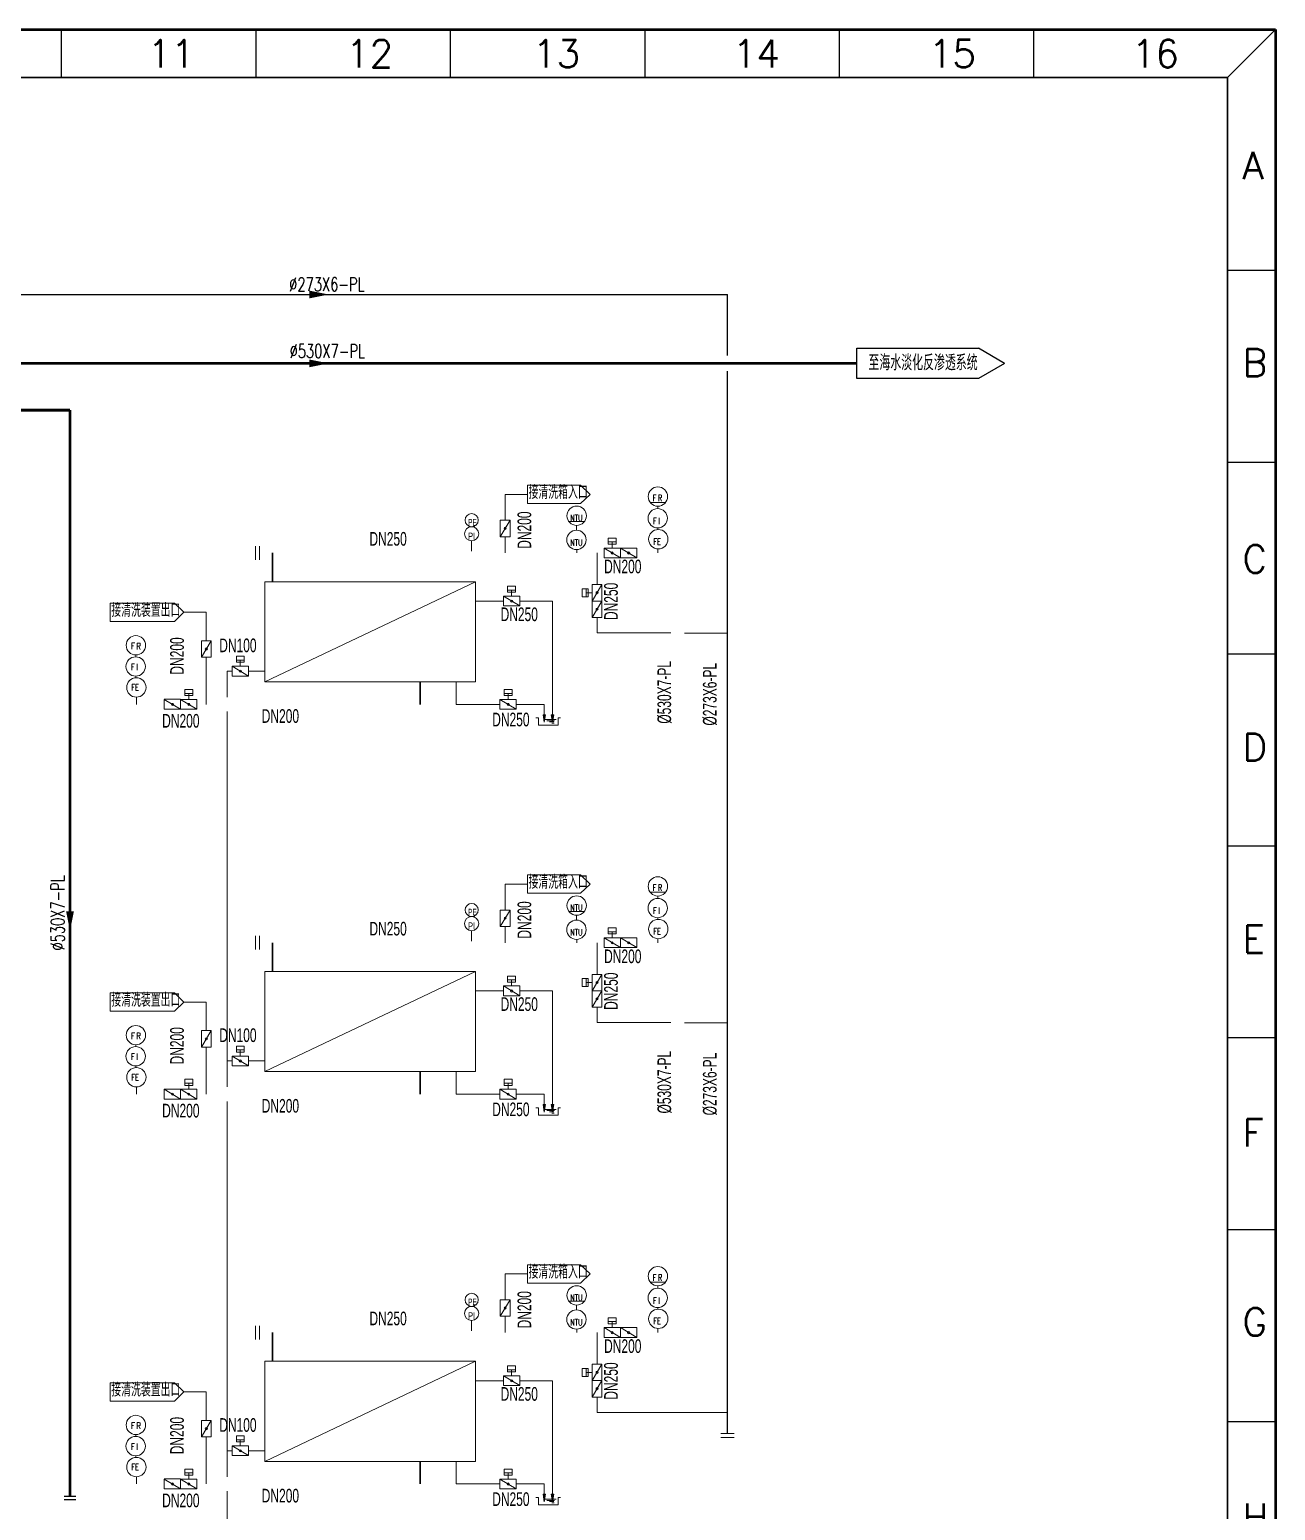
# Model space of a CAD drawing. Extents: x 2681 to 3102, y -1003 to -710.
# Drawn here: x 2938.8 to 3102.3, y -904.8 to -710.3 of the extents above; entities that cross this region are included whole.
import ezdxf

# ---------------------------------------------------------------- set-up
doc = ezdxf.new("R2010")
doc.units = 0
doc.header["$LTSCALE"] = 10
doc.header["$MEASUREMENT"] = 0
doc.layers.get('0').update_dxf_attribs({"linetype": 'CONTINUOUS'})
doc.layers.add('1', color=7, linetype='CONTINUOUS')
for name, color, linetype, lineweight in [('Level 1', 1, 'CONTINUOUS', 0), ('Level 5', 1, 'CONTINUOUS', 0), ('Level 63', 7, 'CONTINUOUS', 0)]:
    doc.layers.add(name, color=color, linetype=linetype, lineweight=lineweight)
doc.styles.add('HZ', font='geditxt.shx', dxfattribs={"width": 0.7, "bigfont": 'hztxt1.shx'})
doc.styles.get("Standard").update_dxf_attribs({"font": 'geditxt.shx', "width": 0.7, "bigfont": 'hztxt1.shx'})
doc.styles.add('Style-Single-line FangSong', font='')
doc.styles.add('Style-Single-line KaiTi', font='Single-line KaiTi.shx', dxfattribs={"bigfont": 'Single-line KaiTibig.shx'})
doc.styles.add('Style-STANDARD', font='')
doc.styles.get('Style-Single-line FangSong').set_extended_font_data('宋体')
doc.styles.get('Style-STANDARD').set_extended_font_data('宋体')

# ---------------------------------------------------------------- blocks, each defined once
blk = doc.blocks.new('A$C4607793D')
at = {"layer": '1'}
blk.add_lwpolyline([(1, 5, 0, 2, 0), (1, 0, 2, 2, 0)], format="xyseb", dxfattribs=at)

msp = doc.modelspace()

# ---------------------------------------------------------------- linework, layer by layer
at = {"color": 0, "lineweight": 50}
for p, q in [((2681.49, -710.29), (3102.33, -710.29)), ((3102.33, -710.29), (3102.33, -1002.61))]:
    msp.add_line(p, q, dxfattribs=at)
at = {"color": 0}
for p, q in [((2942.94, -710.29), (2942.94, -716.59)), ((2968.46, -710.29), (2968.46, -716.59)), ((2993.97, -710.29), (2993.97, -716.59)), ((3019.53, -710.29), (3019.53, -716.59)), ((3045.05, -710.29), (3045.05, -716.59)), ((3070.56, -710.29), (3070.56, -716.59)), ((3096.03, -716.59), (3102.33, -710.29)), ((3102.33, -741.93), (3096.03, -741.93)), ((3102.33, -741.93), (3096.03, -741.93)), ((3102.33, -767.13), (3096.03, -767.13)), ((3102.33, -792.33), (3096.03, -792.33)), ((3102.33, -817.53), (3096.03, -817.53)), ((3102.33, -842.73), (3096.03, -842.73)), ((3102.33, -867.93), (3096.03, -867.93)), ((3102.33, -893.13), (3096.03, -893.13))]:
    msp.add_line(p, q, dxfattribs=at)
at = {"color": 0, "lineweight": 30}
for p, q in [((2687.79, -716.59), (3096.03, -716.59)), ((3096.03, -716.59), (3096.03, -996.31))]:
    msp.add_line(p, q, dxfattribs=at)
at = {"color": 4, "linetype": 'Continuous'}
for p, q in [((2755.98, -745.08), (3030.41, -745.08)), ((2755.98, -745.08), (3030.41, -745.08)), ((3030.41, -753.1), (3030.41, -745.08)), ((3030.41, -894.69), (3030.41, -755.15))]:
    msp.add_line(p, q, dxfattribs=at)
at = {"color": 7}
for p, q in [((3047.37, -756.1), (3047.37, -752.15)), ((3047.37, -752.15), (3063.36, -752.15)), ((3047.37, -752.15), (3063.36, -752.15)), ((3066.78, -754.13), (3063.36, -752.15)), ((3066.78, -754.13), (3063.36, -756.1)), ((3063.36, -756.1), (3047.37, -756.1))]:
    msp.add_line(p, q, dxfattribs=at)
at = {"color": 3, "linetype": 'Continuous', "const_width": 0.358}
for points in [[(2903.89, -754.13), (3047.37, -754.13)], [(2826.32, -760.27), (2944.08, -760.27)], [(2944.08, -760.27), (2944.08, -902.93)]]:
    msp.add_lwpolyline(points, dxfattribs=at)
at = {"layer": '1'}
for p, q in [((2943.32, -902.93), (2944.85, -902.93)), ((2943.32, -903.34), (2944.85, -903.34))]:
    msp.add_line(p, q, dxfattribs=at)
at = {"layer": 'Level 1', "color": 7, "linetype": 'Continuous', "lineweight": 0}
for p, q in [((3001.2, -771.33), (3004.15, -771.33)), ((3001.85, -774.74), (3000.56, -776.89)), ((3014.75, -777.58), (3015.78, -777.58)), ((3015.27, -778.38), (3015.27, -777.58)), ((2968.42, -778.13), (2968.42, -779.92)), ((2968.95, -778.13), (2968.95, -779.92)), ((3016.34, -779.67), (3014.19, -778.38)), ((3018.49, -779.67), (3016.34, -778.38)), ((3011.83, -784.78), (3011.83, -783.74)), ((3013.91, -783.19), (3012.62, -785.34)), ((3003.13, -785.99), (3000.98, -784.7)), ((3001.53, -783.91), (3002.57, -783.91)), ((3002.05, -784.7), (3002.05, -783.91)), ((3012.62, -784.26), (3011.83, -784.26)), ((3013.91, -785.34), (3012.62, -787.49)), ((2959.02, -786.82), (2961.97, -786.82)), ((2962.62, -790.57), (2961.33, -792.72)), ((2965.92, -793.1), (2966.96, -793.1)), ((2966.44, -793.9), (2966.44, -793.1)), ((2965.37, -793.9), (2965.37, -795.19)), ((2967.52, -795.19), (2965.37, -793.9)), ((2956.44, -799.56), (2956.44, -798.27)), ((2958.59, -799.56), (2956.44, -798.27)), ((2956.46, -798.24), (2958.59, -798.24)), ((2958.59, -798.27), (2958.59, -799.56)), ((2960.75, -799.56), (2958.59, -798.27)), ((2959.15, -797.47), (2960.19, -797.47)), ((2959.67, -798.27), (2959.67, -797.47)), ((3002.67, -799.56), (3000.52, -798.27)), ((3001.08, -797.47), (3002.11, -797.47)), ((3001.6, -798.27), (3001.6, -797.47)), ((3006.35, -798.91), (3006.35, -801.26)), ((2956.44, -799.56), (2958.59, -799.56)), ((3006.19, -800.27), (3006.35, -801.26)), ((3006.52, -800.27), (3006.19, -800.27)), ((3006.24, -800.31), (3006.36, -801.13)), ((3006.46, -800.31), (3006.24, -800.31)), ((3006.28, -800.37), (3006.35, -800.94)), ((3006.41, -800.37), (3006.28, -800.37)), ((3006.37, -800.4), (3006.33, -800.41)), ((3006.33, -800.41), (3006.35, -800.78)), ((3006.35, -801.26), (3006.52, -800.27)), ((3006.35, -801.26), (3006.46, -800.31)), ((3006.35, -800.94), (3006.37, -800.4)), ((3006.36, -801.13), (3006.41, -800.37)), ((3007.27, -800.27), (3007.43, -801.26)), ((3007.59, -800.27), (3007.27, -800.27)), ((3007.31, -800.31), (3007.43, -801.13)), ((3007.53, -800.31), (3007.31, -800.31)), ((3007.36, -800.37), (3007.43, -800.94)), ((3007.48, -800.37), (3007.36, -800.37)), ((3007.45, -800.4), (3007.4, -800.41)), ((3007.4, -800.41), (3007.42, -800.78)), ((3007.43, -801.26), (3007.59, -800.27)), ((3007.43, -801.26), (3007.53, -800.31)), ((3007.43, -801.13), (3007.48, -800.37)), ((3007.43, -800.94), (3007.45, -800.4)), ((3001.2, -822.53), (3004.15, -822.53)), ((3001.85, -825.94), (3000.56, -828.09)), ((2968.42, -829.33), (2968.42, -831.12)), ((2968.95, -829.33), (2968.95, -831.12)), ((3016.34, -830.87), (3014.19, -829.58)), ((3014.75, -828.78), (3015.78, -828.78)), ((3015.27, -829.58), (3015.27, -828.78)), ((3018.49, -830.87), (3016.34, -829.58)), ((3003.13, -837.19), (3000.98, -835.9)), ((3001.53, -835.11), (3002.57, -835.11)), ((3002.05, -835.9), (3002.05, -835.11)), ((3011.83, -835.98), (3011.83, -834.94)), ((3012.62, -835.46), (3011.83, -835.46)), ((3013.91, -834.39), (3012.62, -836.54)), ((2959.02, -838.02), (2961.97, -838.02)), ((3013.91, -836.54), (3012.62, -838.69)), ((2962.62, -841.77), (2961.33, -843.92)), ((2965.37, -845.1), (2965.37, -846.39)), ((2967.52, -846.39), (2965.37, -845.1)), ((2965.92, -844.3), (2966.96, -844.3)), ((2966.44, -845.1), (2966.44, -844.3)), ((2956.44, -850.76), (2956.44, -849.47)), ((2958.59, -850.76), (2956.44, -849.47)), ((2956.46, -849.44), (2958.59, -849.44)), ((2958.59, -849.47), (2958.59, -850.76)), ((2960.75, -850.76), (2958.59, -849.47)), ((2959.15, -848.67), (2960.19, -848.67)), ((2959.67, -849.47), (2959.67, -848.67)), ((3002.67, -850.76), (3000.52, -849.47)), ((3001.08, -848.67), (3002.11, -848.67)), ((3001.6, -849.47), (3001.6, -848.67)), ((2956.44, -850.76), (2958.59, -850.76)), ((3006.19, -851.47), (3006.35, -852.46)), ((3006.52, -851.47), (3006.19, -851.47)), ((3006.24, -851.51), (3006.36, -852.33)), ((3006.46, -851.51), (3006.24, -851.51)), ((3006.28, -851.57), (3006.35, -852.14)), ((3006.41, -851.57), (3006.28, -851.57)), ((3006.37, -851.6), (3006.33, -851.61)), ((3006.33, -851.61), (3006.35, -851.98)), ((3006.35, -850.11), (3006.35, -852.46)), ((3006.35, -852.46), (3006.52, -851.47)), ((3006.35, -852.46), (3006.46, -851.51)), ((3006.35, -852.14), (3006.37, -851.6)), ((3006.36, -852.33), (3006.41, -851.57)), ((3007.27, -851.47), (3007.43, -852.46)), ((3007.59, -851.47), (3007.27, -851.47)), ((3007.31, -851.51), (3007.43, -852.33)), ((3007.53, -851.51), (3007.31, -851.51)), ((3007.36, -851.57), (3007.43, -852.14)), ((3007.48, -851.57), (3007.36, -851.57)), ((3007.45, -851.6), (3007.4, -851.61)), ((3007.4, -851.61), (3007.42, -851.98)), ((3007.43, -852.46), (3007.59, -851.47)), ((3007.43, -852.46), (3007.53, -851.51)), ((3007.43, -852.33), (3007.48, -851.57)), ((3007.43, -852.14), (3007.45, -851.6)), ((3001.2, -873.73), (3004.15, -873.73)), ((3001.85, -877.14), (3000.56, -879.29)), ((2968.42, -880.53), (2968.42, -882.32)), ((2968.95, -880.53), (2968.95, -882.32)), ((3016.34, -882.07), (3014.19, -880.78)), ((3014.75, -879.98), (3015.78, -879.98)), ((3015.27, -880.78), (3015.27, -879.98)), ((3018.49, -882.07), (3016.34, -880.78)), ((3001.53, -886.31), (3002.57, -886.31)), ((3002.05, -887.1), (3002.05, -886.31)), ((3011.83, -887.18), (3011.83, -886.14)), ((3012.62, -886.66), (3011.83, -886.66)), ((3013.91, -885.59), (3012.62, -887.74)), ((3003.13, -888.39), (3000.98, -887.1)), ((3013.91, -887.74), (3012.62, -889.89)), ((2959.02, -889.22), (2961.97, -889.22)), ((2962.62, -892.97), (2961.33, -895.12)), ((2965.37, -896.3), (2965.37, -897.59)), ((2967.52, -897.59), (2965.37, -896.3)), ((2965.92, -895.5), (2966.96, -895.5)), ((2966.44, -896.3), (2966.44, -895.5)), ((3031.3, -894.69), (3029.52, -894.69)), ((3031.3, -895.22), (3029.52, -895.22)), ((2959.15, -899.87), (2960.19, -899.87)), ((2959.67, -900.67), (2959.67, -899.87)), ((3001.08, -899.87), (3002.11, -899.87)), ((3001.6, -900.67), (3001.6, -899.87)), ((2956.44, -901.96), (2956.44, -900.67)), ((2958.59, -901.96), (2956.44, -900.67)), ((2956.44, -901.96), (2958.59, -901.96)), ((2956.46, -900.64), (2958.59, -900.64)), ((2958.59, -900.67), (2958.59, -901.96)), ((2960.75, -901.96), (2958.59, -900.67)), ((3002.67, -901.96), (3000.52, -900.67)), ((3006.35, -901.31), (3006.35, -903.66)), ((3006.19, -902.67), (3006.35, -903.66)), ((3006.52, -902.67), (3006.19, -902.67)), ((3006.24, -902.71), (3006.36, -903.53)), ((3006.46, -902.71), (3006.24, -902.71)), ((3006.28, -902.77), (3006.35, -903.34)), ((3006.41, -902.77), (3006.28, -902.77)), ((3006.37, -902.8), (3006.33, -902.81)), ((3006.33, -902.81), (3006.35, -903.18)), ((3006.35, -903.66), (3006.52, -902.67)), ((3006.35, -903.66), (3006.46, -902.71)), ((3006.35, -903.34), (3006.37, -902.8)), ((3006.36, -903.53), (3006.41, -902.77)), ((3007.27, -902.67), (3007.43, -903.66)), ((3007.59, -902.67), (3007.27, -902.67)), ((3007.31, -902.71), (3007.43, -903.53)), ((3007.53, -902.71), (3007.31, -902.71)), ((3007.36, -902.77), (3007.43, -903.34)), ((3007.48, -902.77), (3007.36, -902.77)), ((3007.45, -902.8), (3007.4, -902.81)), ((3007.4, -902.81), (3007.42, -903.18)), ((3007.43, -903.66), (3007.59, -902.67)), ((3007.43, -903.66), (3007.53, -902.71)), ((3007.43, -903.53), (3007.48, -902.77)), ((3007.43, -903.34), (3007.45, -902.8))]:
    msp.add_line(p, q, dxfattribs=at)
at = {"layer": 'Level 1', "color": 7, "linetype": 'Continuous', "lineweight": 0, "ltscale": 10}
for p, q in [((3001.2, -774.74), (3001.2, -771.33)), ((3001.2, -779.03), (3001.2, -776.89)), ((3013.27, -783.19), (3013.27, -779.03)), ((2961.97, -790.57), (2961.97, -786.82)), ((3013.27, -789.52), (3013.27, -787.49)), ((3013.27, -789.52), (3022.98, -789.52)), ((3024.75, -789.55), (3030.41, -789.55)), ((2961.97, -798.91), (2961.97, -792.72)), ((3001.2, -825.94), (3001.2, -822.53)), ((3001.2, -830.23), (3001.2, -828.09)), ((3013.27, -834.39), (3013.27, -830.23)), ((2961.97, -841.77), (2961.97, -838.02)), ((3013.27, -840.72), (3013.27, -838.69)), ((3013.27, -840.72), (3022.98, -840.72)), ((3024.75, -840.75), (3030.41, -840.75)), ((2961.97, -850.11), (2961.97, -843.92)), ((3001.2, -877.14), (3001.2, -873.73)), ((3001.2, -881.43), (3001.2, -879.29)), ((3013.27, -885.59), (3013.27, -881.43)), ((2961.97, -892.97), (2961.97, -889.22)), ((3013.27, -891.92), (3013.27, -889.89)), ((3013.27, -891.92), (3030.41, -891.92)), ((2961.97, -901.31), (2961.97, -895.12))]:
    msp.add_line(p, q, dxfattribs=at)
at = {"layer": 'Level 1', "color": 4, "linetype": 'Continuous', "lineweight": 0, "ltscale": 10}
for p, q in [((2996.81, -777.44), (2996.81, -778.81)), ((2997.35, -785.35), (3000.98, -785.35)), ((3003.13, -785.35), (3007.43, -785.35)), ((3007.43, -801.26), (3007.43, -785.35)), ((2964.72, -794.55), (2964.72, -797.96)), ((2994.77, -798.91), (2994.77, -795.94)), ((3000.52, -798.91), (2994.77, -798.91)), ((3002.67, -798.91), (3006.35, -798.91)), ((2964.72, -849.16), (2964.72, -799.86)), ((3005.26, -800.69), (3005.58, -800.69)), ((3005.58, -800.69), (3005.58, -801.66)), ((3006.35, -800.91), (3007.9, -800.91)), ((3006.69, -801.07), (3007.71, -801.07)), ((3007.05, -801.22), (3007.61, -801.22)), ((3008.15, -800.69), (3008.47, -800.69)), ((3008.15, -801.66), (3008.15, -800.69)), ((3005.58, -801.66), (3008.15, -801.66)), ((3007.34, -801.4), (3007.64, -801.4)), ((2996.81, -828.64), (2996.81, -830.01)), ((2997.35, -836.55), (3000.98, -836.55)), ((3003.13, -836.55), (3007.43, -836.55)), ((3007.43, -852.46), (3007.43, -836.55)), ((2994.77, -850.11), (2994.77, -847.14)), ((2964.72, -900.36), (2964.72, -851.06)), ((3000.52, -850.11), (2994.77, -850.11)), ((3002.67, -850.11), (3006.35, -850.11)), ((3005.26, -851.89), (3005.58, -851.89)), ((3005.58, -851.89), (3005.58, -852.86)), ((3005.58, -852.86), (3008.15, -852.86)), ((3006.35, -852.11), (3007.9, -852.11)), ((3006.69, -852.27), (3007.71, -852.27)), ((3007.05, -852.42), (3007.61, -852.42)), ((3007.34, -852.6), (3007.64, -852.6)), ((3008.15, -851.89), (3008.47, -851.89)), ((3008.15, -852.86), (3008.15, -851.89)), ((2996.81, -879.84), (2996.81, -881.21)), ((2997.35, -887.75), (3000.98, -887.75)), ((3003.13, -887.75), (3007.43, -887.75)), ((3007.43, -903.66), (3007.43, -887.75)), ((2994.77, -901.31), (2994.77, -898.34)), ((2964.72, -902.26), (2964.72, -907.45)), ((3000.52, -901.31), (2994.77, -901.31)), ((3002.67, -901.31), (3006.35, -901.31)), ((3005.26, -903.09), (3005.58, -903.09)), ((3005.58, -903.09), (3005.58, -904.06)), ((3005.58, -904.06), (3008.15, -904.06)), ((3006.35, -903.31), (3007.9, -903.31)), ((3006.69, -903.47), (3007.71, -903.47)), ((3007.05, -903.62), (3007.61, -903.62)), ((3007.34, -903.8), (3007.64, -903.8)), ((3008.15, -903.09), (3008.47, -903.09)), ((3008.15, -904.06), (3008.15, -903.09))]:
    msp.add_line(p, q, dxfattribs=at)
at = {"layer": 'Level 1', "color": 3, "linetype": 'Continuous', "lineweight": 30, "ltscale": 10}
for p, q in [((2970.68, -782.8), (2970.68, -779.03)), ((2990.07, -795.94), (2990.07, -798.91)), ((2970.68, -834), (2970.68, -830.23)), ((2990.07, -847.14), (2990.07, -850.11)), ((2970.68, -885.2), (2970.68, -881.43)), ((2990.07, -898.34), (2990.07, -901.31))]:
    msp.add_line(p, q, dxfattribs=at)
at = {"layer": 'Level 1', "color": 4, "linetype": 'Continuous', "lineweight": 0}
for p, q in [((2969.67, -795.94), (2997.32, -782.8)), ((2969.67, -847.14), (2997.32, -834)), ((2969.67, -898.34), (2997.32, -885.2))]:
    msp.add_line(p, q, dxfattribs=at)
at = {"layer": 'Level 1', "color": 3, "linetype": 'Continuous', "lineweight": 0}
for p, q in [((2965.37, -794.55), (2964.72, -794.55)), ((2969.67, -794.55), (2967.52, -794.55)), ((2965.37, -845.75), (2964.72, -845.75)), ((2969.67, -845.75), (2967.52, -845.75)), ((2965.37, -896.95), (2964.72, -896.95)), ((2969.67, -896.95), (2967.52, -896.95))]:
    msp.add_line(p, q, dxfattribs=at)
at = {"layer": 'Level 1', "color": 3, "linetype": 'Continuous', "lineweight": 30, "ltscale": 10, "flags": 128}
msp.add_lwpolyline([(3018.49, -881.43, 0.0000179, 0.0000179, 0), (3024, -881.43, 0, 0, 0), (3024, -754.13, 0, 0, 0)], format="xyseb", dxfattribs=at)
at = {"layer": 'Level 1', "color": 4, "linetype": 'Continuous', "lineweight": 0, "flags": 128}
for points in [[(3004.15, -770.12), (3004.15, -772.53), (3011.12, -772.53), (3012.37, -771.33), (3011.12, -770.12), (3004.15, -770.12)], [(2949.37, -785.61), (2949.37, -788.02), (2957.78, -788.02), (2959.02, -786.82), (2957.78, -785.61), (2949.37, -785.61)], [(3004.15, -821.32), (3004.15, -823.73), (3011.12, -823.73), (3012.37, -822.53), (3011.12, -821.32), (3004.15, -821.32)], [(2949.37, -836.81), (2949.37, -839.22), (2957.78, -839.22), (2959.02, -838.02), (2957.78, -836.81), (2949.37, -836.81)], [(3004.15, -872.52), (3004.15, -874.93), (3011.12, -874.93), (3012.37, -873.73), (3011.12, -872.52), (3004.15, -872.52)], [(2949.37, -888.01), (2949.37, -890.42), (2957.78, -890.42), (2959.02, -889.22), (2957.78, -888.01), (2949.37, -888.01)]]:
    msp.add_lwpolyline(points, dxfattribs=at)
at = {"layer": 'Level 1', "color": 7, "linetype": 'Continuous', "lineweight": 0, "flags": 128}
for points in [[(3001.85, -774.74), (3001.85, -776.89), (3000.56, -776.89), (3000.56, -774.74)], [(3014.75, -777.07), (3015.78, -777.07), (3015.78, -777.87), (3014.75, -777.87)], [(3016.34, -779.67), (3014.19, -779.67), (3014.19, -778.38), (3016.34, -778.38)], [(3018.49, -779.67), (3016.34, -779.67), (3016.34, -778.38), (3018.49, -778.38)], [(3001.53, -783.4), (3002.57, -783.4), (3002.57, -784.19), (3001.53, -784.19)], [(3011.32, -784.78), (3011.32, -783.74), (3012.11, -783.74), (3012.11, -784.78)], [(3013.91, -783.19), (3013.91, -785.34), (3012.62, -785.34), (3012.62, -783.19)], [(3003.13, -785.99), (3000.98, -785.99), (3000.98, -784.7), (3003.13, -784.7)], [(3013.91, -785.34), (3013.91, -787.49), (3012.62, -787.49), (3012.62, -785.34)], [(2962.62, -790.57), (2962.62, -792.72), (2961.33, -792.72), (2961.33, -790.57)], [(2965.92, -792.6), (2966.96, -792.6), (2966.96, -793.39), (2965.92, -793.39)], [(2967.52, -795.19), (2965.37, -795.19), (2965.37, -793.9), (2967.52, -793.9)], [(2959.15, -796.96), (2960.19, -796.96), (2960.19, -797.76), (2959.15, -797.76)], [(3001.08, -796.96), (3002.11, -796.96), (3002.11, -797.76), (3001.08, -797.76)], [(2960.75, -799.56), (2958.59, -799.56), (2958.59, -798.27), (2960.75, -798.27)], [(3002.67, -799.56), (3000.52, -799.56), (3000.52, -798.27), (3002.67, -798.27)], [(3001.85, -825.94), (3001.85, -828.09), (3000.56, -828.09), (3000.56, -825.94)], [(3014.75, -828.27), (3015.78, -828.27), (3015.78, -829.07), (3014.75, -829.07)], [(3016.34, -830.87), (3014.19, -830.87), (3014.19, -829.58), (3016.34, -829.58)], [(3018.49, -830.87), (3016.34, -830.87), (3016.34, -829.58), (3018.49, -829.58)], [(3003.13, -837.19), (3000.98, -837.19), (3000.98, -835.9), (3003.13, -835.9)], [(3001.53, -834.6), (3002.57, -834.6), (3002.57, -835.39), (3001.53, -835.39)], [(3011.32, -835.98), (3011.32, -834.94), (3012.11, -834.94), (3012.11, -835.98)], [(3013.91, -834.39), (3013.91, -836.54), (3012.62, -836.54), (3012.62, -834.39)], [(3013.91, -836.54), (3013.91, -838.69), (3012.62, -838.69), (3012.62, -836.54)], [(2962.62, -841.77), (2962.62, -843.92), (2961.33, -843.92), (2961.33, -841.77)], [(2965.92, -843.8), (2966.96, -843.8), (2966.96, -844.59), (2965.92, -844.59)], [(2967.52, -846.39), (2965.37, -846.39), (2965.37, -845.1), (2967.52, -845.1)], [(2960.75, -850.76), (2958.59, -850.76), (2958.59, -849.47), (2960.75, -849.47)], [(2959.15, -848.16), (2960.19, -848.16), (2960.19, -848.96), (2959.15, -848.96)], [(3002.67, -850.76), (3000.52, -850.76), (3000.52, -849.47), (3002.67, -849.47)], [(3001.08, -848.16), (3002.11, -848.16), (3002.11, -848.96), (3001.08, -848.96)], [(3001.85, -877.14), (3001.85, -879.29), (3000.56, -879.29), (3000.56, -877.14)], [(3016.34, -882.07), (3014.19, -882.07), (3014.19, -880.78), (3016.34, -880.78)], [(3014.75, -879.47), (3015.78, -879.47), (3015.78, -880.27), (3014.75, -880.27)], [(3018.49, -882.07), (3016.34, -882.07), (3016.34, -880.78), (3018.49, -880.78)], [(3001.53, -885.8), (3002.57, -885.8), (3002.57, -886.59), (3001.53, -886.59)], [(3011.32, -887.18), (3011.32, -886.14), (3012.11, -886.14), (3012.11, -887.18)], [(3013.91, -885.59), (3013.91, -887.74), (3012.62, -887.74), (3012.62, -885.59)], [(3003.13, -888.39), (3000.98, -888.39), (3000.98, -887.1), (3003.13, -887.1)], [(3013.91, -887.74), (3013.91, -889.89), (3012.62, -889.89), (3012.62, -887.74)], [(2962.62, -892.97), (2962.62, -895.12), (2961.33, -895.12), (2961.33, -892.97)], [(2967.52, -897.59), (2965.37, -897.59), (2965.37, -896.3), (2967.52, -896.3)], [(2965.92, -895), (2966.96, -895), (2966.96, -895.79), (2965.92, -895.79)], [(2959.15, -899.36), (2960.19, -899.36), (2960.19, -900.16), (2959.15, -900.16)], [(3001.08, -899.36), (3002.11, -899.36), (3002.11, -900.16), (3001.08, -900.16)], [(2960.75, -901.96), (2958.59, -901.96), (2958.59, -900.67), (2960.75, -900.67)], [(3002.67, -901.96), (3000.52, -901.96), (3000.52, -900.67), (3002.67, -900.67)]]:
    msp.add_lwpolyline(points, close=True, dxfattribs=at)
at = {"layer": 'Level 1', "color": 3, "linetype": 'Continuous', "lineweight": 30, "ltscale": 10, "const_width": 0.0000179, "flags": 128}
for points in [[(2968.95, -779.03), (3014.19, -779.03)], [(3018.49, -779.03), (3024, -779.03)], [(2944.08, -798.91), (2956.44, -798.91)], [(2960.75, -798.91), (2990.07, -798.91)], [(2968.95, -830.23), (3014.19, -830.23)], [(3018.49, -830.23), (3024, -830.23)], [(2944.08, -850.11), (2956.44, -850.11)], [(2960.75, -850.11), (2990.07, -850.11)], [(2968.95, -881.43), (3014.19, -881.43)], [(2944.08, -901.31), (2956.44, -901.31)], [(2960.75, -901.31), (2990.07, -901.31)]]:
    msp.add_lwpolyline(points, dxfattribs=at)
at = {"layer": 'Level 1', "color": 4, "linetype": 'Continuous', "lineweight": 0, "flags": 128}
for points in [[(2969.67, -782.8), (2997.32, -782.8), (2997.32, -795.94), (2969.67, -795.94)], [(2969.67, -834), (2997.32, -834), (2997.32, -847.14), (2969.67, -847.14)], [(2969.67, -885.2), (2997.32, -885.2), (2997.32, -898.34), (2969.67, -898.34)]]:
    msp.add_lwpolyline(points, close=True, dxfattribs=at)
at = {"layer": 'Level 1', "color": 7, "linetype": 'Continuous', "lineweight": 0}
for centre, radius in [((3021.26, -771.62), 1.27), ((2996.81, -774.72), 0.86), ((3010.6, -774.14), 1.27), ((3001.21, -775.8), 0.14), ((3015.27, -779.03), 0.14), ((3017.42, -779.03), 0.14), ((3002.06, -785.36), 0.14), ((3013.28, -784.25), 0.14), ((3013.28, -786.4), 0.14), ((2952.73, -791.16), 1.27), ((2961.98, -791.64), 0.14), ((2966.45, -794.55), 0.14), ((2957.53, -798.92), 0.14), ((2959.68, -798.92), 0.14), ((3001.6, -798.92), 0.14), ((3021.26, -822.82), 1.27), ((3010.6, -825.34), 1.27), ((2996.81, -825.92), 0.86), ((3001.21, -827), 0.14), ((3015.27, -830.23), 0.14), ((3017.42, -830.23), 0.14), ((3013.28, -835.45), 0.14), ((3002.06, -836.56), 0.14), ((3013.28, -837.6), 0.14), ((2952.73, -842.36), 1.27), ((2961.98, -842.84), 0.14), ((2966.45, -845.75), 0.14), ((2957.53, -850.12), 0.14), ((2959.68, -850.12), 0.14), ((3001.6, -850.12), 0.14), ((3021.26, -874.02), 1.27), ((2996.81, -877.12), 0.86), ((3010.6, -876.54), 1.27), ((3001.21, -878.2), 0.14), ((3015.27, -881.43), 0.14), ((3017.42, -881.43), 0.14), ((3013.28, -886.65), 0.14), ((3002.06, -887.76), 0.14), ((3013.28, -888.8), 0.14), ((2952.73, -893.56), 1.27), ((2961.98, -894.04), 0.14), ((2966.45, -896.95), 0.14), ((2957.53, -901.32), 0.14), ((2959.68, -901.32), 0.14), ((3001.6, -901.32), 0.14)]:
    msp.add_circle(centre, radius, dxfattribs=at)
at = {"layer": 'Level 1', "color": 4, "linetype": 'Continuous', "lineweight": 0, "ltscale": 10}
for centre in [(2996.81, -776.51), (2996.81, -827.71), (2996.81, -878.91)]:
    msp.add_circle(centre, 0.929, dxfattribs=at)
at = {"layer": 'Level 63', "color": 7, "linetype": 'Continuous', "lineweight": 0}
for p, q in [((3020.26, -772.39), (3022.27, -772.39)), ((3021.24, -773.2), (3021.24, -772.88)), ((3009.6, -774.91), (3011.6, -774.91)), ((3010.57, -776.04), (3010.57, -775.4)), ((3021.26, -775.96), (3021.26, -775.73)), ((3010.6, -779.03), (3010.6, -778.57)), ((3021.25, -779.03), (3021.25, -778.52)), ((2952.7, -792.67), (2952.7, -792.43)), ((2952.73, -795.43), (2952.73, -795.2)), ((2952.79, -798.91), (2952.79, -797.95)), ((3020.26, -823.59), (3022.27, -823.59)), ((3021.24, -824.4), (3021.24, -824.08)), ((3009.6, -826.11), (3011.6, -826.11)), ((3010.57, -827.24), (3010.57, -826.6)), ((3021.26, -827.16), (3021.26, -826.93)), ((3010.6, -830.23), (3010.6, -829.77)), ((3021.25, -830.23), (3021.25, -829.72)), ((2952.7, -843.87), (2952.7, -843.63)), ((2952.73, -846.63), (2952.73, -846.4)), ((2952.79, -850.11), (2952.79, -849.15)), ((3020.26, -874.79), (3022.27, -874.79)), ((3021.24, -875.6), (3021.24, -875.28)), ((3009.6, -877.31), (3011.6, -877.31)), ((3010.57, -878.44), (3010.57, -877.8)), ((3021.26, -878.36), (3021.26, -878.13)), ((3010.6, -881.43), (3010.6, -880.97)), ((3021.25, -881.43), (3021.25, -880.92)), ((2952.7, -895.07), (2952.7, -894.83)), ((2952.73, -897.83), (2952.73, -897.6)), ((2952.79, -901.31), (2952.79, -900.35))]:
    msp.add_line(p, q, dxfattribs=at)
for centre in [(3021.24, -774.47), (3021.32, -777.22), (3010.57, -777.31), (2952.7, -793.94), (2952.79, -796.69), (3021.24, -825.67), (3010.57, -828.51), (3021.32, -828.42), (2952.7, -845.14), (2952.79, -847.89), (3021.24, -876.87), (3010.57, -879.71), (3021.32, -879.62), (2952.7, -896.34), (2952.79, -899.09)]:
    msp.add_circle(centre, 1.27, dxfattribs=at)

# ---------------------------------------------------------------- block references
at = {"layer": '1', "yscale": 0.5120000000000001, "zscale": 0.5120000000000001}
for p, xscale, rotation in [((2975.48, -744.57), 0.5120000000000001, 270), ((2975.48, -753.61), 0.5120000000000001, 270), ((2943.57, -826.1), -0.5120000000000001, 180)]:
    msp.add_blockref('A$C4607793D', p, dxfattribs=dict(at, xscale=xscale, rotation=rotation))

# ---------------------------------------------------------------- texts
at = {"color": 0}
for s, height, p in [('11', 3.616, (2954.27, -715.25)), ('12', 3.616, (2980.31, -715.25)), ('13', 3.616, (3004.85, -715.25)), ('14', 3.616, (3031.09, -715.25)), ('15', 3.616, (3056.83, -715.25)), ('16', 3.616, (3083.47, -715.25)), ('A', 3.62, (3097.99, -729.94)), ('B', 3.62, (3097.99, -755.84)), ('C', 3.62, (3097.99, -781.62)), ('D', 3.62, (3097.99, -806.35)), ('E', 3.62, (3097.99, -831.55)), ('F', 3.62, (3097.99, -856.98)), ('G', 3.62, (3097.99, -881.83)), ('H', 3.62, (3097.99, -907.49))]:
    msp.add_text(s, height=height, dxfattribs=at).set_placement(p)
at = {"color": 7, "style": 'HZ', "width": 0.7}
for s, height, p in [('%%C273X6-PL', 1.792, (2972.86, -744.63)), ('%%C530X7-PL', 1.792, (2972.91, -753.41)), ('至海水淡化反渗透系统', 2.048, (3048.91, -755.05))]:
    msp.add_text(s, height=height, dxfattribs=at).set_placement(p)
msp.add_text('%%C530X7-PL', height=1.792, rotation=90, dxfattribs=at).set_placement((2943.36, -831.24))
at = {"layer": 'Level 1', "color": 7, "style": 'Style-Single-line KaiTi', "width": 0.657143}
for p in [(2983.39, -778.07), (2983.39, -829.27), (2983.39, -880.47)]:
    msp.add_text('DN250', height=1.792, dxfattribs=at).set_placement(p)
at = {"layer": 'Level 1', "color": 7, "linetype": 'Continuous', "lineweight": 0, "char_height": 0.8601, "attachment_point": 8, "line_spacing_factor": 0.722892, "style": 'Style-Single-line KaiTi'}
for insert in [(2996.92, -775.43), (2996.92, -826.63), (2996.92, -877.83)]:
    msp.add_mtext('\\FSingle-line KaiTi.shx;\\W0.600060x;PE', dxfattribs=dict(at, insert=insert))
at = {"layer": 'Level 1', "color": 4, "linetype": 'Continuous', "lineweight": 0, "char_height": 0.929, "attachment_point": 7, "line_spacing_factor": 0.722892, "style": 'Style-Single-line FangSong'}
for insert in [(2996.35, -777.28), (2996.35, -828.48), (2996.35, -879.68)]:
    msp.add_mtext('\\FSingle-line FangSong.shx;\\W0.750000x;PI', dxfattribs=dict(at, insert=insert))
at = {"layer": 'Level 5', "color": 4, "style": 'Style-Single-line KaiTi', "width": 0.657143}
for s, p in [('接清洗箱入口', (3004.28, -771.94)), ('DN200', (3014.2, -781.7)), ('接清洗装置出口', (2949.5, -787.43)), ('DN250', (3000.61, -787.98)), ('DN100', (2963.67, -792.06)), ('DN200', (2956.18, -801.97)), ('DN200', (2969.25, -801.34)), ('DN250', (2999.51, -801.8)), ('接清洗箱入口', (3004.28, -823.14)), ('DN200', (3014.2, -832.9)), ('接清洗装置出口', (2949.5, -838.63)), ('DN250', (3000.61, -839.18)), ('DN100', (2963.67, -843.26)), ('DN200', (2956.18, -853.17)), ('DN200', (2969.25, -852.54)), ('DN250', (2999.51, -853)), ('接清洗箱入口', (3004.28, -874.34)), ('DN200', (3014.2, -884.1)), ('接清洗装置出口', (2949.5, -889.83)), ('DN250', (3000.61, -890.38)), ('DN100', (2963.67, -894.46)), ('DN200', (2969.25, -903.74)), ('DN250', (2999.51, -904.2)), ('DN200', (2956.18, -904.37))]:
    msp.add_text(s, height=1.792, dxfattribs=at).set_placement(p)
for s, p in [('DN200', (3004.63, -778.48)), ('DN250', (3016, -787.84)), ('DN200', (2959.02, -795.01)), ('%%C530X7-PL', (3023, -801.45)), ('%%C273X6-PL', (3028.97, -801.7)), ('DN200', (3004.63, -829.68)), ('DN250', (3016, -839.04)), ('DN200', (2959.02, -846.21)), ('%%C530X7-PL', (3023, -852.65)), ('%%C273X6-PL', (3028.97, -852.9)), ('DN200', (3004.63, -880.88)), ('DN250', (3016, -890.24)), ('DN200', (2959.02, -897.41))]:
    msp.add_text(s, height=1.792, rotation=90, dxfattribs=at).set_placement(p)
at = {"layer": 'Level 63', "color": 7, "linetype": 'Continuous', "lineweight": 0, "char_height": 0.833, "attachment_point": 7, "line_spacing_factor": 0.722892, "style": 'Style-STANDARD'}
for s, insert in [('\\FSTANDARD.shx;\\W0.800186x;F', (3020.58, -772.21)), ('\\FSTANDARD.shx;\\W0.800186x;R', (3021.27, -772.21)), ('\\FSTANDARD.shx;\\W0.800186x;NTU', (3009.76, -774.84)), ('\\FSTANDARD.shx;\\W0.800186x;F', (3020.62, -775.24)), ('\\FSTANDARD.shx;\\W0.800186x;I', (3021.31, -775.24)), ('\\FSTANDARD.shx;\\W0.800186x;NTU', (3009.76, -778.08)), ('\\FSTANDARD.shx;\\W0.800186x;FE', (3020.67, -777.94)), ('\\FSTANDARD.shx;\\W0.800186x;F', (2952.11, -791.68)), ('\\FSTANDARD.shx;\\W0.800186x;R', (2952.81, -791.69)), ('\\FSTANDARD.shx;\\W0.800186x;F', (2952.09, -794.42)), ('\\FSTANDARD.shx;\\W0.800186x;I', (2952.78, -794.42)), ('\\FSTANDARD.shx;\\W0.800186x;FE', (2952.13, -797.11)), ('\\FSTANDARD.shx;\\W0.800186x;F', (3020.58, -823.41)), ('\\FSTANDARD.shx;\\W0.800186x;R', (3021.27, -823.41)), ('\\FSTANDARD.shx;\\W0.800186x;NTU', (3009.76, -826.04)), ('\\FSTANDARD.shx;\\W0.800186x;F', (3020.62, -826.44)), ('\\FSTANDARD.shx;\\W0.800186x;I', (3021.31, -826.44)), ('\\FSTANDARD.shx;\\W0.800186x;NTU', (3009.76, -829.28)), ('\\FSTANDARD.shx;\\W0.800186x;FE', (3020.67, -829.14)), ('\\FSTANDARD.shx;\\W0.800186x;F', (2952.11, -842.88)), ('\\FSTANDARD.shx;\\W0.800186x;R', (2952.81, -842.89)), ('\\FSTANDARD.shx;\\W0.800186x;F', (2952.09, -845.62)), ('\\FSTANDARD.shx;\\W0.800186x;I', (2952.78, -845.62)), ('\\FSTANDARD.shx;\\W0.800186x;FE', (2952.13, -848.31)), ('\\FSTANDARD.shx;\\W0.800186x;F', (3020.58, -874.61)), ('\\FSTANDARD.shx;\\W0.800186x;R', (3021.27, -874.61)), ('\\FSTANDARD.shx;\\W0.800186x;NTU', (3009.76, -877.24)), ('\\FSTANDARD.shx;\\W0.800186x;F', (3020.62, -877.64)), ('\\FSTANDARD.shx;\\W0.800186x;I', (3021.31, -877.64)), ('\\FSTANDARD.shx;\\W0.800186x;NTU', (3009.76, -880.48)), ('\\FSTANDARD.shx;\\W0.800186x;FE', (3020.67, -880.34)), ('\\FSTANDARD.shx;\\W0.800186x;F', (2952.11, -894.08)), ('\\FSTANDARD.shx;\\W0.800186x;R', (2952.81, -894.09)), ('\\FSTANDARD.shx;\\W0.800186x;F', (2952.09, -896.82)), ('\\FSTANDARD.shx;\\W0.800186x;I', (2952.78, -896.82)), ('\\FSTANDARD.shx;\\W0.800186x;FE', (2952.13, -899.51))]:
    msp.add_mtext(s, dxfattribs=dict(at, insert=insert))

doc.saveas('drawing.dxf')
